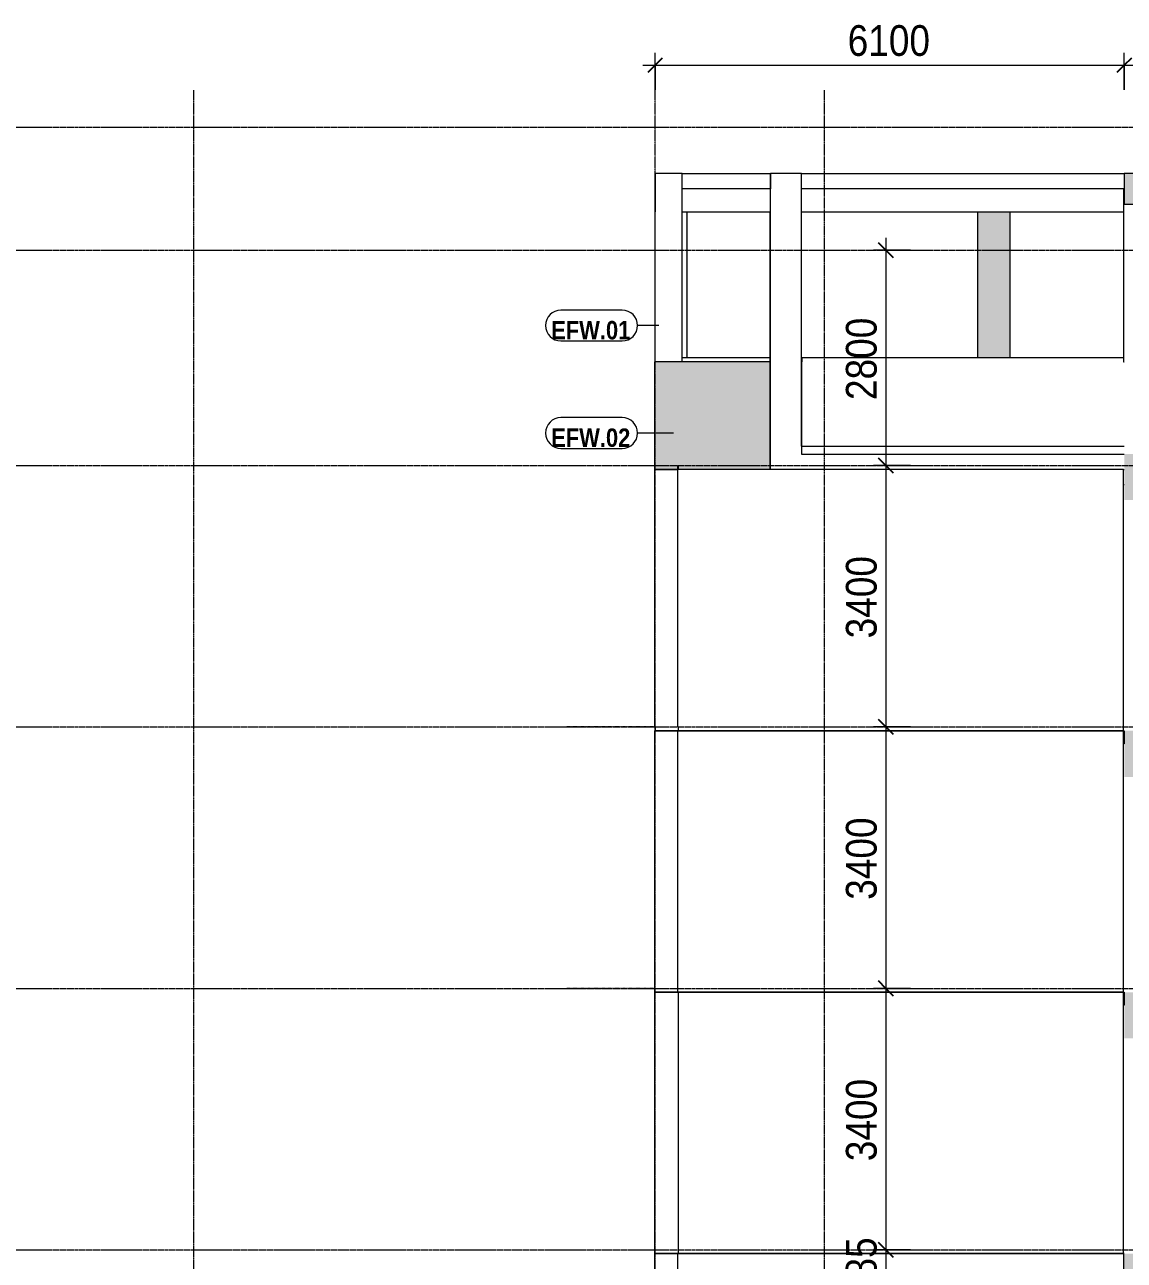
# Model space of a CAD drawing. Header units: millimetres. Extents: x 26124 to 258712, y -8723 to 35400.
# Drawn here: x 97753 to 112052, y 19063 to 35134 of the extents above; entities that cross this region are included whole.
import ezdxf

# ---------------------------------------------------------------- set-up
doc = ezdxf.new("R2010")
doc.units = ezdxf.units.MM
for name, pattern in [('Centre', [31.75, 6.35, -4.7625, 15.875, -4.7625]), ('Dash 1_8_', [6.35, 3.175, -3.175]), ('Grid Line', [22.225, 12.7, -3.175, 3.175, -3.175])]:
    doc.linetypes.add(name, pattern=pattern)
for name, color, linetype, lineweight in [('0-1', 7, 'Continuous', 5), ('A-ANNO-DIMS', 211, 'Continuous', 9), ('A-ANNO-DIMS-160', 211, 'Continuous', 9), ('A-AREA', 32, 'Dash 1_8_', 9), ('A-DETL-GENF-1', 7, 'Continuous', 9), ('A-DETL-MEDM', 33, 'Continuous', 18), ('A-FLOR-2', 7, 'Continuous', 9), ('A-FLOR-LEVL-2', 51, 'Centre', 9), ('A-WALL', 113, 'Continuous', 9), ('A-WALL-1', 113, 'Continuous', 18), ('A-WALL-IDEN', 211, 'Continuous', 9), ('A-WALL-PATT-3', 111, 'Continuous', 5), ('I-WALL', 2, 'Continuous', 9), ('I-WALL-3', 2, 'Continuous', 18), ('S-BEAM-3', 7, 'Continuous', 9), ('S-COLS-1', 7, 'Continuous', 9), ('S-GRID-1', 1, 'Grid Line', 9)]:
    doc.layers.add(name, color=color, linetype=linetype, lineweight=lineweight)
doc.styles.add('Arial_B', font='arialbd.ttf', dxfattribs={"width": 0.85, "height": 240})
doc.styles.add('UTM Avo', font='', dxfattribs={"width": 0.9, "height": 400})
doc.styles.get('UTM Avo').set_extended_font_data('UTM Avo')
doc.dimstyles.new('1_Dim_chi_tiet_2_5', dxfattribs={"dimscale": 304.8, "dimtxt": 399.720379, "dimasz": 0.629921, "dimexe": 0.524934, "dimexo": 0.0625, "dimgap": 0.052493, "dimtad": 1, "dimdec": 0, "dimrnd": 5, "dimzin": 0, "dimdsep": 46, "dimtxsty": 'UTM Avo', "dimblk1": 'OBLIQUE', "dimblk2": 'OBLIQUE', "dimsah": 1, "dimcen": 0.09, "dimdle": 0.524934, "dimazin": 0, "dimtfac": 1, "dimtdec": 4, "dimtix": 1, "dimtmove": 0, "dimatfit": 3, "dimfxl": 1.049869, "dimfxlon": 1, "dimtvp": 1, "dimtolj": 1, "dimtzin": 0, "dimarcsym": 2})
doc.dimstyles.new('1_Dim_chi_tiet_2_5_1', dxfattribs={"dimscale": 304.8, "dimtxt": 399.720379, "dimasz": 0.629921, "dimexe": 0.524934, "dimexo": 0.0625, "dimgap": 0.052493, "dimtad": 1, "dimdec": 0, "dimrnd": 5, "dimzin": 0, "dimdsep": 46, "dimtxsty": 'UTM Avo', "dimblk1": 'OBLIQUE', "dimblk2": 'OBLIQUE', "dimsah": 1, "dimcen": 0.09, "dimdle": 0.524934, "dimazin": 0, "dimtfac": 1, "dimtdec": 4, "dimtix": 1, "dimtmove": 2, "dimatfit": 3, "dimfxl": 1.049869, "dimfxlon": 1, "dimtvp": 1, "dimtolj": 1, "dimtzin": 0, "dimarcsym": 2})

# ---------------------------------------------------------------- blocks, each defined once
blk = doc.blocks.new('NCV_TKTC_KET CAU_rvt-1-TKCS_MẶT CẮT 3')
at = {"layer": 'A-FLOR-2'}
for p, q in [((105951, 33200), (105951, 33000)), ((105951, 33200), (105953, 33200)), ((106303, 33200), (107451, 33200)), ((107451, 33200), (107451, 33000)), ((107451, 33200), (107453, 33200)), ((107853, 33200), (112052, 33200)), ((105953, 33000), (105951, 33000)), ((107451, 33000), (106303, 33000)), ((107453, 33000), (107451, 33000)), ((112043, 33000), (107853, 33000)), ((112043, 29350), (112053, 29350)), ((112053, 29150), (112043, 29150)), ((112043, 25950), (112052, 25950)), ((112052, 25950), (112052, 25780)), ((112052, 25780), (112043, 25780)), ((112043, 22550), (112052, 22550)), ((112052, 22550), (112052, 22380)), ((112052, 22380), (112043, 22380))]:
    blk.add_line(p, q, dxfattribs=at)
at = {"layer": 'S-BEAM-3'}
for p, q in [((105951, 33200), (105953, 33200)), ((105951, 33200), (105951, 32700)), ((106303, 33200), (107451, 33200)), ((107853, 33200), (112052, 33200)), ((105951, 32700), (105953, 32700)), ((106303, 32700), (107443, 32700)), ((107853, 32700), (112043, 32700)), ((107853, 29650), (112053, 29650))]:
    blk.add_line(p, q, dxfattribs=at)
at = {"layer": 'S-COLS-1'}
for p, q in [((105953, 30750), (105953, 33200)), ((106303, 33200), (105953, 33200)), ((106303, 30750), (106303, 33200)), ((107453, 29350), (107453, 33200)), ((107853, 33200), (107453, 33200)), ((107853, 29650), (107853, 33200))]:
    blk.add_line(p, q, dxfattribs=at)
blk = doc.blocks.new('DIMBLOCK13-TKCS_MẶT CẮT 3')
at = {"layer": 'A-ANNO-DIMS-160'}
for p, q in [((108952, 32360), (108952, 29400)), ((109272, 32200), (108792, 32200)), ((108952, 32200), (109272, 32200)), ((109272, 29400), (108792, 29400)), ((108952, 29400), (109272, 29400))]:
    blk.add_line(p, q, dxfattribs=at)
at = {"layer": 'A-ANNO-DIMS-160', "lineweight": 25}
for p, q in [((108952, 32200), (108856, 32296)), ((108952, 32200), (109048, 32104)), ((108952, 29400), (108856, 29496)), ((108952, 29400), (109048, 29304))]:
    blk.add_line(p, q, dxfattribs=at)
at = {"layer": 'A-ANNO-DIMS-160', "color": 0, "insert": (108432, 30252), "char_height": 400, "width": 1314.64, "attachment_point": 1, "rotation": 90, "line_spacing_factor": 1.110334, "style": 'UTM Avo'}
blk.add_mtext('2800', dxfattribs=at)
blk = doc.blocks.new('_Oblique')
at = {"color": 0, "linetype": 'ByBlock', "lineweight": -2}
blk.add_line((-0.5, -0.5), (0.5, 0.5), dxfattribs=at)
blk = doc.blocks.new('DIMBLOCK14-TKCS_MẶT CẮT 3')
at = {"layer": 'A-ANNO-DIMS-160', "lineweight": 25}
for p, q in [((108952, 29400), (108856, 29496)), ((108952, 29400), (109048, 29304)), ((108952, 26000), (108856, 26096)), ((108952, 26000), (109048, 25904))]:
    blk.add_line(p, q, dxfattribs=at)
at = {"layer": 'A-ANNO-DIMS-160'}
for p, q in [((109272, 29400), (108792, 29400)), ((108952, 29400), (108952, 26000)), ((108952, 29400), (109272, 29400)), ((109272, 26000), (108792, 26000)), ((108952, 26000), (109272, 26000))]:
    blk.add_line(p, q, dxfattribs=at)
at = {"layer": 'A-ANNO-DIMS-160', "color": 0, "insert": (108432, 27152), "char_height": 400, "width": 1314.64, "attachment_point": 1, "rotation": 90, "line_spacing_factor": 1.110334, "style": 'UTM Avo'}
blk.add_mtext('3400', dxfattribs=at)
blk = doc.blocks.new('DIMBLOCK15-TKCS_MẶT CẮT 3')
at = {"layer": 'A-ANNO-DIMS-160', "lineweight": 25}
for p, q in [((108952, 26000), (108856, 26096)), ((108952, 26000), (109048, 25904)), ((108952, 22600), (108856, 22696)), ((108952, 22600), (109048, 22504))]:
    blk.add_line(p, q, dxfattribs=at)
at = {"layer": 'A-ANNO-DIMS-160'}
for p, q in [((109272, 26000), (108792, 26000)), ((108952, 26000), (108952, 22600)), ((108952, 26000), (109272, 26000)), ((109272, 22600), (108792, 22600)), ((108952, 22600), (109272, 22600))]:
    blk.add_line(p, q, dxfattribs=at)
at = {"layer": 'A-ANNO-DIMS-160', "color": 0, "insert": (108432, 23752), "char_height": 400, "width": 1314.64, "attachment_point": 1, "rotation": 90, "line_spacing_factor": 1.110334, "style": 'UTM Avo'}
blk.add_mtext('3400', dxfattribs=at)
blk = doc.blocks.new('DIMBLOCK16-TKCS_MẶT CẮT 3')
at = {"layer": 'A-ANNO-DIMS-160', "lineweight": 25}
for p, q in [((108952, 22600), (108856, 22696)), ((108952, 22600), (109048, 22504)), ((108952, 19200), (108856, 19296)), ((108952, 19200), (109048, 19104))]:
    blk.add_line(p, q, dxfattribs=at)
at = {"layer": 'A-ANNO-DIMS-160'}
for p, q in [((109272, 22600), (108792, 22600)), ((108952, 22600), (108952, 19200)), ((108952, 22600), (109272, 22600)), ((109272, 19200), (108792, 19200)), ((108952, 19200), (109272, 19200))]:
    blk.add_line(p, q, dxfattribs=at)
at = {"layer": 'A-ANNO-DIMS-160', "color": 0, "insert": (108432, 20352), "char_height": 400, "width": 1314.64, "attachment_point": 1, "rotation": 90, "line_spacing_factor": 1.110334, "style": 'UTM Avo'}
blk.add_mtext('3400', dxfattribs=at)
blk = doc.blocks.new('DIMBLOCK17-TKCS_MẶT CẮT 3')
at = {"layer": 'A-ANNO-DIMS-160', "lineweight": 25}
for p, q in [((108952, 19200), (108856, 19296)), ((108952, 19200), (109048, 19104)), ((108952, 18114), (108856, 18210)), ((108952, 18114), (109048, 18018))]:
    blk.add_line(p, q, dxfattribs=at)
at = {"layer": 'A-ANNO-DIMS-160'}
for p, q in [((109272, 19200), (108792, 19200)), ((108952, 19200), (108952, 18114)), ((108952, 19200), (109272, 19200)), ((109272, 18114), (108792, 18114)), ((108952, 18114), (109272, 18114))]:
    blk.add_line(p, q, dxfattribs=at)
at = {"layer": 'A-ANNO-DIMS-160', "color": 0, "insert": (108432, 18290), "char_height": 400, "width": 1314.64, "attachment_point": 1, "rotation": 90, "line_spacing_factor": 1.110334, "style": 'UTM Avo'}
blk.add_mtext('1085', dxfattribs=at)
blk = doc.blocks.new('DIMBLOCK72-TKCS_MẶT CẮT 3')
at = {"layer": 'A-ANNO-DIMS-160'}
for p, q in [((105953, 34288), (105953, 34768)), ((112053, 34288), (112053, 34768)), ((105793, 34608), (112053, 34608)), ((105953, 34608), (105953, 34288)), ((112053, 34608), (112053, 34288))]:
    blk.add_line(p, q, dxfattribs=at)
at = {"layer": 'A-ANNO-DIMS-160', "lineweight": 25}
for p, q in [((105953, 34608), (105857, 34512)), ((105953, 34608), (106049, 34704)), ((112053, 34608), (111957, 34512)), ((112053, 34608), (112149, 34704))]:
    blk.add_line(p, q, dxfattribs=at)
at = {"layer": 'A-ANNO-DIMS-160', "color": 0, "insert": (108455, 35128), "char_height": 400, "width": 1314.64, "attachment_point": 1, "line_spacing_factor": 1.110334, "style": 'UTM Avo'}
blk.add_mtext('6100', dxfattribs=at)
blk = doc.blocks.new('DIMBLOCK73-TKCS_MẶT CẮT 3')
at = {"layer": 'A-ANNO-DIMS-160'}
for p, q in [((112053, 34288), (112053, 34768)), ((116453, 34288), (116453, 34768)), ((112053, 34608), (116453, 34608)), ((112053, 34608), (112053, 34288)), ((116453, 34608), (116453, 34288))]:
    blk.add_line(p, q, dxfattribs=at)
at = {"layer": 'A-ANNO-DIMS-160', "lineweight": 25}
for p, q in [((112053, 34608), (111957, 34512)), ((112053, 34608), (112149, 34704)), ((116453, 34608), (116357, 34512)), ((116453, 34608), (116549, 34704))]:
    blk.add_line(p, q, dxfattribs=at)
at = {"layer": 'A-ANNO-DIMS-160', "color": 0, "insert": (113705, 35128), "char_height": 400, "width": 1314.64, "attachment_point": 1, "line_spacing_factor": 1.110334, "style": 'UTM Avo'}
blk.add_mtext('4400', dxfattribs=at)
blk = doc.blocks.new('CTL_WALL TAG NO MARK - 10-2062273-TKCS_MẶT CẮT 3')
at = {"layer": 'A-WALL-IDEN'}
for p, q in [((32060, 30270), (31263, 30270)), ((31263, 29870), (32060, 29870))]:
    blk.add_line(p, q, dxfattribs=at)
for centre, start, end in [((31263, 30070), 90, 270), ((32060, 30070), 270, 90)]:
    blk.add_arc(centre, 200, start, end, dxfattribs=at)

msp = doc.modelspace()

# ---------------------------------------------------------------- hatches: boundary and pattern name
at = {"layer": 'A-DETL-GENF-1'}
h = msp.add_hatch(color=256, dxfattribs=at)
h.paths.add_polyline_path([(116152.5, 1550), (116452.5, 1550), (116452.5, 1950), (118252.6, 1950), (118252.6, 1700), (118452.6, 1700), (118452.6, 1950), (122652.5, 1950), (122652.5, 1550), (122953, 1550), (122953, 1950), (126952.5, 1950), (126952.5, 1550), (127252.5, 1550), (127252.5, 2150), (112052.6, 2150), (112052.6, 1550), (112352.5, 1550), (112352.5, 1950), (116152.5, 1950), (116152.5, 1809.6)])
h.paths.add_polyline_path([(33652.6, 1550), (33952.6, 1550), (33952.6, 2000), (37952.1, 2000), (37952.1, 1550), (38252.6, 1550), (38252.6, 1950), (42452.6, 1950), (42452.6, 1700), (42652.6, 1700), (42652.6, 1950), (44452.6, 1950), (44452.6, 1550), (44752.6, 1550), (44752.6, 1950), (48552.6, 1950), (48552.6, 1550), (48852.6, 1550), (48852.6, 2150), (33652.6, 2150), (33652.6, 1809.6)])
h.paths.add_polyline_path([(126952.5, 4950), (127252.5, 4950), (127252.5, 5550), (112052.6, 5550), (112052.6, 4950), (112352.5, 4950), (112352.5, 5350), (116152.5, 5350), (116152.5, 4950), (116452.5, 4950), (116452.5, 5350), (118252.6, 5350), (118252.6, 5100), (118452.6, 5100), (118452.6, 5350), (122652.5, 5350), (122652.5, 4950), (122953, 4950), (122953, 5350), (126952.5, 5350)])
h.paths.add_polyline_path([(44752.6, 4950), (44752.6, 5350), (48552.6, 5350), (48552.6, 4950), (48852.6, 4950), (48852.6, 5550), (33652.6, 5550), (33652.6, 4950), (33952.6, 4950), (33952.6, 5380), (37952.1, 5380), (37952.1, 4950), (38252.6, 4950), (38252.6, 5350), (42452.6, 5350), (42452.6, 5100), (42652.6, 5100), (42652.6, 5350), (44452.6, 5350), (44452.6, 4950), (44717.3, 4950)])
h.paths.add_polyline_path([(126952.5, 8350), (127252.5, 8350), (127252.5, 8950), (112052.6, 8950), (112052.6, 8350), (112352.5, 8350), (112352.5, 8750), (116152.5, 8750), (116152.5, 8350), (116452.5, 8350), (116452.5, 8750), (118252.6, 8750), (118252.6, 8500), (118452.6, 8500), (118452.6, 8750), (122652.5, 8750), (122652.5, 8350), (122953, 8350), (122953, 8750), (126952.5, 8750)])
h.paths.add_polyline_path([(33952.6, 8350), (33952.6, 8780), (37952.1, 8780), (37952.1, 8350), (38252.6, 8350), (38252.6, 8750), (42452.6, 8750), (42452.6, 8500), (42652.6, 8500), (42652.6, 8750), (44452.6, 8750), (44452.6, 8350), (44752.6, 8350), (44752.6, 8750), (48552.6, 8750), (48552.6, 8350), (48852.6, 8350), (48852.6, 8950), (33652.6, 8950), (33652.6, 8350)])
h.paths.add_polyline_path([(33952.6, 11750), (33952.6, 12200), (37952.1, 12200), (37952.1, 11750), (38252.6, 11750), (38252.6, 12150), (42452.6, 12150), (42452.6, 11900), (42652.6, 11900), (42652.6, 12150), (44452.6, 12150), (44452.6, 11750), (44752.6, 11750), (44752.6, 12150), (48552.6, 12150), (48552.6, 11750), (48852.6, 11750), (48852.6, 12350), (33652.6, 12350), (33652.6, 11750)])
h.paths.add_polyline_path([(116189.3, 11750), (116452.5, 11750), (116452.5, 12150), (118252.6, 12150), (118252.6, 11900), (118452.6, 11900), (118452.6, 12150), (122652.5, 12150), (122652.5, 11750), (122953, 11750), (122953, 12150), (126952.5, 12150), (126952.5, 11750), (127252.5, 11750), (127252.5, 12350), (112052.6, 12350), (112052.6, 11750), (112352.5, 11750), (112352.5, 12150), (116152.5, 12150), (116152.5, 11750)])
h.paths.add_polyline_path([(126952.5, 15150), (127252.5, 15150), (127252.5, 15750), (112052.6, 15750), (112052.6, 15150), (112352.5, 15150), (112352.5, 15550), (116152.5, 15550), (116152.5, 15150), (116452.5, 15150), (116452.5, 15550), (118252.6, 15550), (118252.6, 15300), (118452.6, 15300), (118452.6, 15550), (122652.5, 15550), (122652.5, 15150), (122953, 15150), (122953, 15550), (126952.5, 15550)])
h.paths.add_polyline_path([(33952.6, 15150), (33952.6, 15600), (37952.1, 15600), (37952.1, 15150), (38252.6, 15150), (38252.6, 15550), (42452.6, 15550), (42452.6, 15300), (42652.6, 15300), (42652.6, 15550), (44452.6, 15550), (44452.6, 15150), (44752.6, 15150), (44752.6, 15550), (48552.6, 15550), (48552.6, 15150), (48852.6, 15150), (48852.6, 15750), (33652.6, 15750), (33652.6, 15150)])
h.paths.add_polyline_path([(126952.5, 18550), (127252.5, 18550), (127252.5, 19150), (112052.6, 19150), (112052.6, 18550), (112352.5, 18550), (112352.5, 18950), (116152.5, 18950), (116152.5, 18550), (116452.5, 18550), (116452.5, 18950), (118252.6, 18950), (118252.6, 18700), (118452.6, 18700), (118452.6, 18950), (122652.5, 18950), (122652.5, 18550), (122953, 18550), (122953, 18950), (126952.5, 18950), (126952.5, 18552.9)])
h.paths.add_polyline_path([(33952.6, 18550), (33952.6, 19000), (37952.1, 19000), (37952.1, 18550), (38252.6, 18550), (38252.6, 18950), (42452.6, 18950), (42452.6, 18700), (42652.6, 18700), (42652.6, 18950), (44452.6, 18950), (44452.6, 18550), (44752.6, 18550), (44752.6, 18950), (48552.6, 18950), (48552.6, 18550), (48852.6, 18550), (48852.6, 19150), (33652.6, 19150), (33652.6, 18550)])
h.paths.add_polyline_path([(126952.5, 21950), (127252.5, 21950), (127252.5, 22550), (112052.6, 22550), (112052.6, 21950), (112352.5, 21950), (112352.5, 22350), (116152.5, 22350), (116152.5, 21950), (116452.5, 21950), (116452.5, 22350), (118252.6, 22350), (118252.6, 22100), (118452.6, 22100), (118452.6, 22350), (122652.5, 22350), (122652.5, 21950), (122953, 21950), (122953, 22350), (126952.5, 22350), (126952.5, 22140.7)])
h.paths.add_polyline_path([(33652.6, 21950), (33952.6, 21950), (33952.6, 22400), (37952.1, 22400), (37952.1, 21950), (38252.6, 21950), (38252.6, 22350), (42452.6, 22350), (42452.6, 22100), (42652.6, 22100), (42652.6, 22350), (44452.6, 22350), (44452.6, 21950), (44752.6, 21950), (44752.6, 22350), (48552.6, 22350), (48552.6, 21950), (48852.6, 21950), (48852.6, 22550), (33652.6, 22550), (33652.6, 22140.7)])
h.paths.add_polyline_path([(127252.5, 25350), (127252.5, 25950), (112052.6, 25950), (112052.6, 25350), (112352.5, 25350), (112352.5, 25750), (116152.5, 25750), (116152.5, 25350), (116452.5, 25350), (116452.5, 25750), (118252.6, 25750), (118252.6, 25500), (118452.6, 25500), (118452.6, 25750), (122652.5, 25750), (122652.5, 25350), (122953, 25350), (122953, 25750), (126952.5, 25750), (126952.5, 25350)])
h.paths.add_polyline_path([(33952.6, 25350), (33952.6, 25800), (37952.1, 25800), (37952.1, 25350), (38252.6, 25350), (38252.6, 25750), (42452.6, 25750), (42452.6, 25500), (42652.6, 25500), (42652.6, 25750), (44452.6, 25750), (44452.6, 25350), (44752.6, 25350), (44752.6, 25750), (48552.6, 25750), (48552.6, 25350), (48852.6, 25350), (48852.6, 25950), (33652.6, 25950), (33652.6, 25350)])
h.paths.add_polyline_path([(126952.6, 28750), (127252.6, 28750), (127252.6, 29650), (127052.6, 29650), (127052.6, 29350), (116452.6, 29350), (116452.6, 29550), (112052.6, 29550), (112052.6, 28950), (112352.7, 28950), (112352.7, 29350), (116152.6, 29350), (116152.6, 28950), (116452.6, 28950), (116452.6, 29150), (118252.6, 29150), (118252.6, 28900), (118452.6, 28900), (118452.6, 29150), (122652.6, 29150), (122652.6, 28750), (122952.6, 28750), (122952.6, 29150), (126952.6, 29150)])
h.paths.add_polyline_path([(33952.6, 28750), (33952.6, 29150), (37952.1, 29150), (37952.1, 28750), (38252.6, 28750), (38252.6, 29150), (42452.6, 29150), (42452.6, 28900), (42652.6, 28900), (42652.6, 29150), (44452.6, 29150), (44452.6, 28950), (44752.6, 28950), (44752.6, 29350), (48552.6, 29350), (48552.6, 28950), (48852.6, 28950), (48852.6, 29550), (44452.6, 29550), (44452.6, 29350), (33852.6, 29350), (33852.6, 29650), (33652.6, 29650), (33652.6, 28750)])
h.paths.add_polyline_path([(127252.6, 32700), (127252.6, 33200), (126454.5, 33200), (126454.5, 33000), (127054.5, 33000), (127054.5, 32700)])
h.paths.add_polyline_path([(33652.6, 32700), (33850.6, 32700), (33850.6, 33000), (34450.6, 33000), (34450.6, 33200), (33652.6, 33200)])
h.paths.add_polyline_path([(112252.5, 32800), (112252.5, 33000), (114152.7, 33000), (114152.7, 32800), (114352.5, 32800), (114352.5, 33000), (116252.6, 33000), (116252.6, 32800), (116452.6, 32800), (116452.6, 33200), (112052.4, 33200), (112052.4, 32800)])
h.paths.add_polyline_path([(46752.4, 32800), (46752.4, 33000), (48652.6, 33000), (48652.6, 32800), (48852.7, 32800), (48852.7, 33200), (44452.6, 33200), (44452.6, 32800), (44652.6, 32800), (44652.6, 33000), (46552.6, 33000), (46552.6, 32800)])
at = {"layer": 'A-WALL-PATT-3'}
for points in [[(106362.6, 30800), (106362.6, 32700), (106352.6, 32700), (106352.6, 30800)], [(107452.6, 30750), (107452.6, 32700), (107442.6, 32700), (107442.6, 30750)], [(110552.5, 30800), (110552.5, 32700), (110142.6, 32700), (110142.6, 30800)], [(110562.5, 30800), (110562.5, 32700), (110552.5, 32700), (110552.5, 30800)], [(107442.6, 29350), (107442.6, 30750), (105942.6, 30750), (105942.6, 29350), (106242.6, 29350), (106242.6, 29400), (106252.6, 29400), (106252.6, 29350), (106443.1, 29350)], [(107452.6, 29350), (107452.6, 30750), (107442.6, 30750), (107442.6, 29350)]]:
    msp.add_hatch(color=256, dxfattribs=at).paths.add_polyline_path(points)

# ---------------------------------------------------------------- linework, layer by layer
at = {"layer": 'A-AREA'}
for p, q in [((105942.6, 26000), (104802.6, 26000)), ((105942.6, 22600), (104802.6, 22600))]:
    msp.add_line(p, q, dxfattribs=at)
at = {"layer": 'A-DETL-MEDM'}
for p, q in [((116452.6, 33200), (112052.4, 33200)), ((112052.4, 33200), (112052.4, 32800)), ((112052.4, 32800), (112252.5, 32800))]:
    msp.add_line(p, q, dxfattribs=at)
at = {"layer": 'A-FLOR-LEVL-2'}
for p, q in [((26123.8, 33800), (134152.6, 33800)), ((26123.8, 32200), (134152.6, 32200)), ((26123.8, 29400), (134152.6, 29400)), ((26123.8, 26000), (134152.6, 26000)), ((26123.8, 22600), (134152.6, 22600)), ((26123.8, 19200), (134152.6, 19200))]:
    msp.add_line(p, q, dxfattribs=at)
at = {"layer": 'A-WALL'}
for p, q in [((106362.6, 32700), (106362.6, 30800)), ((107452.6, 32700), (107442.6, 32700)), ((107442.6, 32700), (107442.6, 30750)), ((110142.6, 32700), (110142.6, 30800)), ((110562.5, 32700), (110562.5, 30800)), ((107442.6, 30800), (106302.6, 30800)), ((107852.6, 30750), (107852.6, 29550)), ((107857.6, 30750), (107852.6, 30750)), ((112042.6, 30800), (107857.6, 30800)), ((107857.6, 30800), (107857.6, 30750)), ((107852.6, 29550), (112052.6, 29550)), ((112042.6, 29350), (105942.6, 29350)), ((105942.6, 29350), (105942.6, 26000)), ((106242.6, 29400), (106242.6, 26000)), ((106242.6, 29400), (106252.6, 29400)), ((106252.6, 29400), (106252.6, 29350)), ((112042.6, 19150), (112042.6, 29350)), ((105942.6, 26000), (105952.6, 26000)), ((112042.6, 25950), (105942.6, 25950)), ((105942.6, 25950), (105942.6, 15750)), ((105952.6, 26000), (105952.6, 25950)), ((105952.6, 25950), (106242.6, 25950)), ((106242.6, 26000), (106252.6, 26000)), ((106242.6, 25950), (106242.6, 22550)), ((106252.6, 26000), (106252.6, 25950)), ((106252.6, 25950), (112042.6, 25950)), ((106242.6, 22550), (105942.6, 22550)), ((105942.6, 22550), (112042.6, 22550)), ((112042.6, 22550), (106252.6, 22550)), ((106252.6, 22550), (106252.6, 19150)), ((112042.6, 19150), (105952.6, 19150)), ((105952.6, 19150), (106242.6, 19150)), ((106242.6, 19150), (106242.6, 15750)), ((106252.6, 19150), (112042.6, 19150))]:
    msp.add_line(p, q, dxfattribs=at)
at = {"layer": 'A-WALL-1'}
for p, q in [((112052.6, 19150), (112042.6, 19150)), ((112042.6, 19150), (112042.6, 18114.4))]:
    msp.add_line(p, q, dxfattribs=at)
at = {"layer": 'A-WALL-IDEN'}
for p, q in [((105998.1, 31220.9), (105722.6, 31220.9)), ((106188.7, 29822.6), (105722.6, 29822.6))]:
    msp.add_line(p, q, dxfattribs=at)
at = {"layer": 'I-WALL'}
for p, q in [((107452.6, 30750), (105942.6, 30750)), ((105942.6, 30750), (105942.6, 29350)), ((107442.6, 30750), (107442.6, 29350)), ((105942.6, 29350), (106242.6, 29350))]:
    msp.add_line(p, q, dxfattribs=at)
at = {"layer": 'I-WALL-3'}
for p, q in [((112052.4, 33000), (112042.6, 33000)), ((112042.6, 33000), (112042.6, 30750)), ((112042.6, 30750), (112052.6, 30750))]:
    msp.add_line(p, q, dxfattribs=at)
at = {"layer": 'S-GRID-1'}
for p, q in [((99952.6, 30285.9), (99952.6, 34285.9)), ((105952.6, 30285.9), (105952.6, 34285.9)), ((108152.6, 30285.9), (108152.6, 34285.9)), ((99952.6, -2320.6), (99952.6, 30285.9)), ((105952.6, -2320.6), (105952.6, 30285.9)), ((108152.6, -2320.6), (108152.6, 30285.9))]:
    msp.add_line(p, q, dxfattribs=at)

# ---------------------------------------------------------------- block references
at = {"layer": '0-1'}
msp.add_blockref('NCV_TKTC_KET CAU_rvt-1-TKCS_MẶT CẮT 3', (0, 0), dxfattribs=at)
at = {"layer": 'A-WALL-IDEN'}
for p in [(73462.6, 1151.1), (73462.6, -247.2)]:
    msp.add_blockref('CTL_WALL TAG NO MARK - 10-2062273-TKCS_MẶT CẮT 3', p, dxfattribs=at)

# ---------------------------------------------------------------- texts
at = {"layer": 'A-WALL-IDEN', "char_height": 240, "width": 1062.16, "attachment_point": 5, "line_spacing_factor": 0.936439, "style": 'Arial_B'}
for s, insert in [('\\pt6.7992,13.6008,20.4,27.1992,34.0008,40.8,47.5992,54.4008,61.2,67.9992,74.8008,81.6,88.3992,95.2008,102,108.7992,115.6008,122.4,129.1992,136.0008,142.8,149.5992,156.4008,163.2,169.9992,176.8008,183.6,190.3992,197.2008,204,210.7992,217.6008;EFW.01', (105113.9, 31158.9)), ('\\pt6.7992,13.6008,20.4,27.1992,34.0008,40.8,47.5992,54.4008,61.2,67.9992,74.8008,81.6,88.3992,95.2008,102,108.7992,115.6008,122.4,129.1992,136.0008,142.8,149.5992,156.4008,163.2,169.9992,176.8008,183.6,190.3992,197.2008,204,210.7992,217.6008;EFW.02', (105113.9, 29760.7))]:
    msp.add_mtext(s, dxfattribs=dict(at, insert=insert))

# ---------------------------------------------------------------- dimensions: what is measured, and where the dimension line sits
at = {"layer": 'A-ANNO-DIMS'}
for base, p1, p2, override, picture, middle in [((112052.6, 34608.1), (105952.6, 34288.1), (112052.6, 34288.1), {"dimpost": '<>', "dimfxl": 6100.071331}, 'DIMBLOCK72-TKCS_MẶT CẮT 3', (109002.6, 34831)), ((116452.6, 34608.1), (112052.6, 34288.1), (116452.6, 34288.1), {"dimpost": '<>', "dimfxl": 4399.928669}, 'DIMBLOCK73-TKCS_MẶT CẮT 3', (114252.6, 34831))]:
    dim = msp.add_linear_dim(base=base, p1=p1, p2=p2, dimstyle='1_Dim_chi_tiet_2_5', override=override, dxfattribs=at)
    dim.commit()
    dim.dimension.update_dxf_attribs({"geometry": picture, "text_midpoint": middle})
for base, p1, p2, override, picture, middle in [((108952, 29400), (109272, 32200), (109272, 29400), {"dimpost": '<>', "dimfxl": 2800}, 'DIMBLOCK13-TKCS_MẶT CẮT 3', (108729.1, 30800)), ((108952, 26000), (109272, 29400), (109272, 26000), {"dimpost": '<>', "dimfxl": 3400}, 'DIMBLOCK14-TKCS_MẶT CẮT 3', (108729.1, 27700)), ((108952, 22600), (109272, 26000), (109272, 22600), {"dimpost": '<>', "dimfxl": 3400}, 'DIMBLOCK15-TKCS_MẶT CẮT 3', (108729.1, 24300)), ((108952, 19200), (109272, 22600), (109272, 19200), {"dimpost": '<>', "dimfxl": 3400}, 'DIMBLOCK16-TKCS_MẶT CẮT 3', (108729.1, 20900))]:
    dim = msp.add_linear_dim(base=base, p1=p1, p2=p2, angle=90, dimstyle='1_Dim_chi_tiet_2_5', override=override, dxfattribs=at)
    dim.commit()
    dim.dimension.update_dxf_attribs({"geometry": picture, "text_midpoint": middle})
dim = msp.add_linear_dim(base=(108952, 18114.4), p1=(109272, 19200), p2=(109272, 18114.4), angle=90, dimstyle='1_Dim_chi_tiet_2_5_1', override={"dimpost": '<>', "dimfxl": 1085.6}, dxfattribs=at)
dim.commit()
dim.dimension.update_dxf_attribs({"geometry": 'DIMBLOCK17-TKCS_MẶT CẮT 3', "text_midpoint": (108699.1, 18947.2), "dimtype": 160, "text_rotation": 90})

doc.saveas('drawing.dxf')
